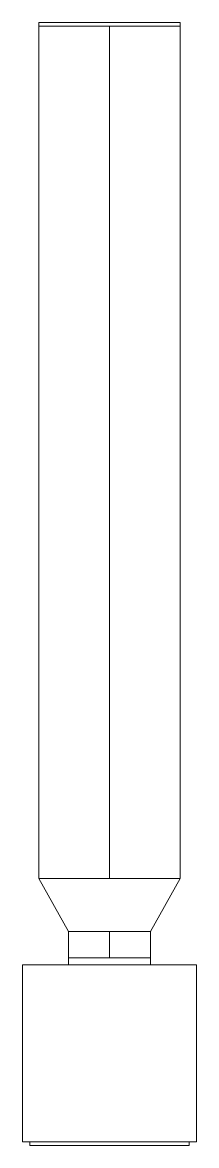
# Model space of a CAD drawing. Header units: inches. Extents: x -3354 to -3, y -8 to 1149.
# Drawn here: x -979.6 to -930.4, y 662.4 to 980.7 of the extents above; entities that cross this region are included whole.
import ezdxf

# ---------------------------------------------------------------- set-up
doc = ezdxf.new("R2010")
doc.units = ezdxf.units.IN
doc.header["$MEASUREMENT"] = 0
for name, color, linetype, lineweight in [('M-EQPM', 50, 'Continuous', 13), ('M-HVAC-DUCT', 70, 'Continuous', 13), ('M-HVAC-DUCT-CNTR', 70, 'Continuous', 13)]:
    doc.layers.add(name, color=color, linetype=linetype, lineweight=lineweight)

# ---------------------------------------------------------------- blocks, each defined once
blk = doc.blocks.new('Cabinet Fan-BDF - BDF-200-484998-01 - Lower Parking Level')
at = {"layer": 'M-EQPM', "color": 3}
mesh = blk.add_polyface(dxfattribs=at)
corners = [(-25.12, 24.62, 39.75), (-25.12, -24.62, 39.75), (25.12, -24.62, 39.75), (25.12, 24.62, 39.75)]
mesh.append_faces([[corners[k] for k in face] for face in [(0, 1, 2, 3)]], dxfattribs={"color": 3})
mesh = blk.add_polyface(dxfattribs=at)
corners = [(25.12, -24.62), (-25.12, -24.62), (-25.12, 24.62), (25.12, 24.62)]
mesh.append_faces([[corners[k] for k in face] for face in [(0, 1, 2, 3)]], dxfattribs={"color": 3})
mesh = blk.add_polyface(dxfattribs=at)
corners = [(25.12, 24.62, 39.75), (25.12, 24.62), (-25.12, 24.62), (-25.12, 24.62, 39.75)]
mesh.append_faces([[corners[k] for k in face] for face in [(0, 1, 2, 3)]], dxfattribs={"color": 3})
mesh = blk.add_polyface(dxfattribs=at)
corners = [(-25.12, 24.62, 39.75), (-25.12, 24.62), (-25.12, -24.62), (-25.12, -24.62, 39.75)]
mesh.append_faces([[corners[k] for k in face] for face in [(0, 1, 2, 3)]], dxfattribs={"color": 3})
mesh = blk.add_polyface(dxfattribs=at)
corners = [(25.12, -24.62, 39.75), (25.12, -24.62), (25.12, 24.62), (25.12, 24.62, 39.75)]
mesh.append_faces([[corners[k] for k in face] for face in [(0, 1, 2, 3)]], dxfattribs={"color": 3})
mesh = blk.add_polyface(dxfattribs=at)
corners = [(25.12, 22.56, 1.88), (25.12, -22.56, 1.88), (25.12, -22.56, 37.87), (25.12, 22.56, 37.87)]
mesh.append_faces([[corners[k] for k in face] for face in [(0, 1, 2, 3)]], dxfattribs={"color": 3})
mesh = blk.add_polyface(dxfattribs=at)
corners = [(26.12, 22.56, 37.87), (25.12, 22.56, 37.87), (25.12, -22.56, 37.87), (26.12, -22.56, 37.87)]
mesh.append_faces([[corners[k] for k in face] for face in [(0, 1, 2, 3)]], dxfattribs={"color": 3})
mesh = blk.add_polyface(dxfattribs=at)
corners = [(26.12, -22.56, 1.88), (25.12, -22.56, 1.88), (25.12, 22.56, 1.88), (26.12, 22.56, 1.88)]
mesh.append_faces([[corners[k] for k in face] for face in [(0, 1, 2, 3)]], dxfattribs={"color": 3})
mesh = blk.add_polyface(dxfattribs=at)
corners = [(26.12, 22.56, 1.88), (25.12, 22.56, 1.88), (25.12, 22.56, 37.87), (26.12, 22.56, 37.87)]
mesh.append_faces([[corners[k] for k in face] for face in [(0, 1, 2, 3)]], dxfattribs={"color": 3})
mesh = blk.add_polyface(dxfattribs=at)
corners = [(26.12, -22.56, 37.87), (26.12, -22.56, 1.88), (26.12, 22.56, 1.88), (26.12, 22.56, 37.87)]
mesh.append_faces([[corners[k] for k in face] for face in [(0, 1, 2, 3)]], dxfattribs={"color": 3})
mesh = blk.add_polyface(dxfattribs=at)
corners = [(-27.13, 11.56, 12.5), (-27.13, -11.56, 12.5), (-27.13, -11.56, 37.75), (-27.13, 11.56, 37.75)]
mesh.append_faces([[corners[k] for k in face] for face in [(0, 1, 2, 3)]], dxfattribs={"color": 3})
mesh = blk.add_polyface(dxfattribs=at)
corners = [(-27.13, 11.56, 37.75), (-25.12, 11.56, 37.75), (-25.12, 11.56, 12.5), (-27.13, 11.56, 12.5)]
mesh.append_faces([[corners[k] for k in face] for face in [(0, 1, 2, 3)]], dxfattribs={"color": 3})
mesh = blk.add_polyface(dxfattribs=at)
corners = [(-27.13, 11.56, 12.5), (-25.12, 11.56, 12.5), (-25.12, -11.56, 12.5), (-27.13, -11.56, 12.5)]
mesh.append_faces([[corners[k] for k in face] for face in [(0, 1, 2, 3)]], dxfattribs={"color": 3})
mesh = blk.add_polyface(dxfattribs=at)
corners = [(-27.13, -11.56, 37.75), (-25.12, -11.56, 37.75), (-25.12, 11.56, 37.75), (-27.13, 11.56, 37.75)]
mesh.append_faces([[corners[k] for k in face] for face in [(0, 1, 2, 3)]], dxfattribs={"color": 3})
mesh = blk.add_polyface(dxfattribs=at)
corners = [(-25.12, -11.56, 37.75), (-25.12, -11.56, 12.5), (-25.12, 11.56, 12.5), (-25.12, 11.56, 37.75)]
mesh.append_faces([[corners[k] for k in face] for face in [(0, 1, 2, 3)]], dxfattribs={"color": 3})
mesh = blk.add_polyface(dxfattribs=at)
corners = [(-27.13, -11.56, 12.5), (-25.12, -11.56, 12.5), (-25.12, -11.56, 37.75), (-27.13, -11.56, 37.75)]
mesh.append_faces([[corners[k] for k in face] for face in [(0, 1, 2, 3)]], dxfattribs={"color": 3})
mesh = blk.add_polyface(dxfattribs=at)
corners = [(-25.12, -24.62, 39.75), (-25.12, -24.62), (25.12, -24.62), (25.12, -24.62, 39.75)]
mesh.append_faces([[corners[k] for k in face] for face in [(0, 1, 2, 3)]], dxfattribs={"color": 3})
mesh = blk.add_polyface(dxfattribs=at)
corners = [(26.12, -22.56, 37.87), (25.12, -22.56, 37.87), (25.12, -22.56, 1.88), (26.12, -22.56, 1.88)]
mesh.append_faces([[corners[k] for k in face] for face in [(0, 1, 2, 3)]], dxfattribs={"color": 3})
blk = doc.blocks.new('Rectangular Transition - Length - Standard-500270-01 - Lower Parking Level')
at = {"layer": 'M-HVAC-DUCT', "color": 3}
mesh = blk.add_polyface(dxfattribs=at)
corners = [(0, 20, 10), (0, 20, -10), (0, -20, -10), (0, -20, 10)]
mesh.append_faces([[corners[k] for k in face] for face in [(0, 1, 2, 3)]], dxfattribs={"color": 3})
mesh = blk.add_polyface(dxfattribs=at)
corners = [(0, 20, -10), (15, 11.56, -12.63), (15, -11.56, -12.63), (0, -20, -10)]
mesh.append_faces([[corners[k] for k in face] for face in [(0, 1, 2, 3)]], dxfattribs={"color": 3})
mesh = blk.add_polyface(dxfattribs=at)
corners = [(0, 20, 10), (15, 11.56, 12.63), (15, 11.56, -12.63), (0, 20, -10)]
mesh.append_faces([[corners[k] for k in face] for face in [(0, 1, 2, 3)]], dxfattribs={"color": 3})
mesh = blk.add_polyface(dxfattribs=at)
corners = [(0, -20, 10), (15, -11.56, 12.63), (15, 11.56, 12.63), (0, 20, 10)]
mesh.append_faces([[corners[k] for k in face] for face in [(0, 1, 2, 3)]], dxfattribs={"color": 3})
mesh = blk.add_polyface(dxfattribs=at)
corners = [(15, -11.56, -12.63), (15, 11.56, -12.63), (15, 11.56, 12.63), (15, -11.56, 12.63)]
mesh.append_faces([[corners[k] for k in face] for face in [(0, 1, 2, 3)]], dxfattribs={"color": 3})
mesh = blk.add_polyface(dxfattribs=at)
corners = [(0, -20, -10), (15, -11.56, -12.63), (15, -11.56, 12.63), (0, -20, 10)]
mesh.append_faces([[corners[k] for k in face] for face in [(0, 1, 2, 3)]], dxfattribs={"color": 3})
blk = doc.blocks.new('Open ended W_M_S - Standard-754452-01 - Lower Parking Level')
at = {"layer": 'M-HVAC-DUCT', "color": 8}
for p, q in [((0, 0, 6), (0, 6, 6)), ((0, 6, -1.5), (0, -6, -1.5)), ((0, 6, -4.5), (0, -6, -4.5)), ((0, 6, -3), (0, -6, -3)), ((0, 6, 1.5), (0, -6, 1.5)), ((0, 6, 4.5), (0, -6, 4.5)), ((0, 6, 3), (0, -6, 3)), ((0, -6), (0, 6)), ((0, 3, 6), (0, 3, -6)), ((0, 0, 6), (0, -6, 6)), ((0, 0, 6), (0, 0, -6)), ((0, -3, 6), (0, -3, -6))]:
    blk.add_line(p, q, dxfattribs=at)
at = {"layer": 'M-HVAC-DUCT', "color": 3}
mesh = blk.add_polyface(dxfattribs=at)
corners = [(0, 20, -10), (0, -20, -10), (0, -20, 10), (0, 20, 10)]
mesh.append_faces([[corners[k] for k in face] for face in [(0, 1, 2, 3)]], dxfattribs={"color": 3})
mesh = blk.add_polyface(dxfattribs=at)
corners = [(0, 20, 10), (1, 20, 10), (1, 20, -10), (0, 20, -10)]
mesh.append_faces([[corners[k] for k in face] for face in [(0, 1, 2, 3)]], dxfattribs={"color": 3})
mesh = blk.add_polyface(dxfattribs=at)
corners = [(0, 20, -10), (1, 20, -10), (1, -20, -10), (0, -20, -10)]
mesh.append_faces([[corners[k] for k in face] for face in [(0, 1, 2, 3)]], dxfattribs={"color": 3})
mesh = blk.add_polyface(dxfattribs=at)
corners = [(0, -20, 10), (1, -20, 10), (1, 20, 10), (0, 20, 10)]
mesh.append_faces([[corners[k] for k in face] for face in [(0, 1, 2, 3)]], dxfattribs={"color": 3})
mesh = blk.add_polyface(dxfattribs=at)
corners = [(1, -20, 10), (1, -20, -10), (1, 20, -10), (1, 20, 10)]
mesh.append_faces([[corners[k] for k in face] for face in [(0, 1, 2, 3)]], dxfattribs={"color": 3})
mesh = blk.add_polyface(dxfattribs=at)
corners = [(0, -20, -10), (1, -20, -10), (1, -20, 10), (0, -20, 10)]
mesh.append_faces([[corners[k] for k in face] for face in [(0, 1, 2, 3)]], dxfattribs={"color": 3})

msp = doc.modelspace()

# ---------------------------------------------------------------- linework, layer by layer
at = {"layer": 'M-HVAC-DUCT-CNTR', "color": 8}
for p, q in [((-955, 738.04, 462.75), (-955, 979.74, 462.75)), ((-955, 715.62, 462.75), (-955, 723.04, 462.75))]:
    msp.add_line(p, q, dxfattribs=at)

# ---------------------------------------------------------------- block references
at = {"layer": 'M-EQPM', "color": 3, "rotation": 270.0000000000002}
msp.add_blockref('Cabinet Fan-BDF - BDF-200-484998-01 - Lower Parking Level', (-955, 688.5, 437.63), dxfattribs=at)
at = {"layer": 'M-HVAC-DUCT', "color": 8, "rotation": 90}
msp.add_blockref('Open ended W_M_S - Standard-754452-01 - Lower Parking Level', (-955, 979.74, 462.75), dxfattribs=at)
at = {"layer": 'M-HVAC-DUCT', "color": 3, "rotation": 270}
msp.add_blockref('Rectangular Transition - Length - Standard-500270-01 - Lower Parking Level', (-955, 738.04, 462.75), dxfattribs=at)

# ---------------------------------------------------------------- meshes
at = {"layer": 'M-HVAC-DUCT', "color": 3}
mesh = msp.add_polyface(dxfattribs=at)
corners = [(-975, 979.74, 472.75), (-935, 979.74, 472.75), (-935, 979.74, 452.75), (-975, 979.74, 452.75)]
mesh.append_faces([[corners[k] for k in face] for face in [(0, 1, 2, 3)]], dxfattribs={"color": 3})
mesh = msp.add_polyface(dxfattribs=at)
corners = [(-975, 738.04, 452.75), (-975, 979.74, 452.75), (-935, 979.74, 452.75), (-935, 738.04, 452.75)]
mesh.append_faces([[corners[k] for k in face] for face in [(0, 1, 2, 3)]], dxfattribs={"color": 3})
mesh = msp.add_polyface(dxfattribs=at)
corners = [(-935, 738.04, 472.75), (-935, 979.74, 472.75), (-975, 979.74, 472.75), (-975, 738.04, 472.75)]
mesh.append_faces([[corners[k] for k in face] for face in [(0, 1, 2, 3)]], dxfattribs={"color": 3})
mesh = msp.add_polyface(dxfattribs=at)
corners = [(-975, 738.04, 472.75), (-975, 979.74, 472.75), (-975, 979.74, 452.75), (-975, 738.04, 452.75)]
mesh.append_faces([[corners[k] for k in face] for face in [(0, 1, 2, 3)]], dxfattribs={"color": 3})
mesh = msp.add_polyface(dxfattribs=at)
corners = [(-935, 738.04, 452.75), (-935, 979.74, 452.75), (-935, 979.74, 472.75), (-935, 738.04, 472.75)]
mesh.append_faces([[corners[k] for k in face] for face in [(0, 1, 2, 3)]], dxfattribs={"color": 3})
mesh = msp.add_polyface(dxfattribs=at)
corners = [(-935, 738.04, 452.75), (-935, 738.04, 472.75), (-975, 738.04, 472.75), (-975, 738.04, 452.75)]
mesh.append_faces([[corners[k] for k in face] for face in [(0, 1, 2, 3)]], dxfattribs={"color": 3})
mesh = msp.add_polyface(dxfattribs=at)
corners = [(-966.56, 723.04, 475.37), (-943.44, 723.04, 475.37), (-943.44, 723.04, 450.13), (-966.56, 723.04, 450.13)]
mesh.append_faces([[corners[k] for k in face] for face in [(0, 1, 2, 3)]], dxfattribs={"color": 3})
mesh = msp.add_polyface(dxfattribs=at)
corners = [(-966.56, 715.62, 450.13), (-966.56, 723.04, 450.13), (-943.44, 723.04, 450.13), (-943.44, 715.62, 450.13)]
mesh.append_faces([[corners[k] for k in face] for face in [(0, 1, 2, 3)]], dxfattribs={"color": 3})
mesh = msp.add_polyface(dxfattribs=at)
corners = [(-943.44, 715.62, 475.37), (-943.44, 723.04, 475.37), (-966.56, 723.04, 475.37), (-966.56, 715.62, 475.37)]
mesh.append_faces([[corners[k] for k in face] for face in [(0, 1, 2, 3)]], dxfattribs={"color": 3})
mesh = msp.add_polyface(dxfattribs=at)
corners = [(-966.56, 715.62, 475.37), (-966.56, 723.04, 475.37), (-966.56, 723.04, 450.13), (-966.56, 715.62, 450.13)]
mesh.append_faces([[corners[k] for k in face] for face in [(0, 1, 2, 3)]], dxfattribs={"color": 3})
mesh = msp.add_polyface(dxfattribs=at)
corners = [(-943.44, 715.62, 450.13), (-943.44, 723.04, 450.13), (-943.44, 723.04, 475.37), (-943.44, 715.62, 475.37)]
mesh.append_faces([[corners[k] for k in face] for face in [(0, 1, 2, 3)]], dxfattribs={"color": 3})
mesh = msp.add_polyface(dxfattribs=at)
corners = [(-943.44, 715.62, 450.13), (-943.44, 715.62, 475.37), (-966.56, 715.62, 475.37), (-966.56, 715.62, 450.13)]
mesh.append_faces([[corners[k] for k in face] for face in [(0, 1, 2, 3)]], dxfattribs={"color": 3})

doc.saveas('drawing.dxf')
